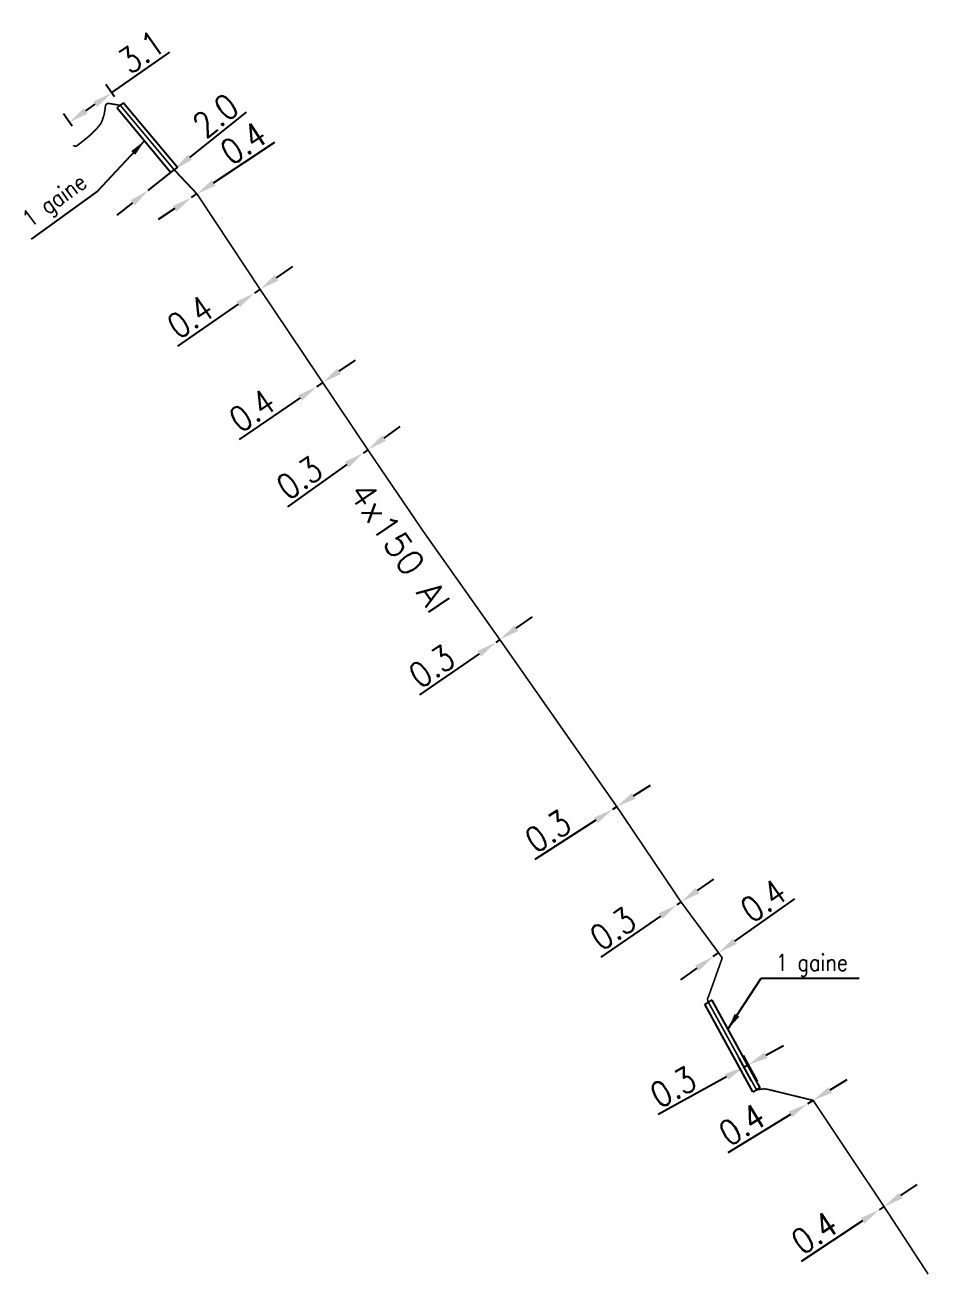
# Model space of a CAD drawing. Header units: millimetres. Extents: x 80993 to 81985, y 144000 to 145002.
# Drawn here: x 81242 to 81296.4, y 144000 to 144075.2 of the extents above; entities that cross this region are included whole.
import ezdxf
from ezdxf.enums import TextEntityAlignment as Align

# ---------------------------------------------------------------- set-up
doc = ezdxf.new("R2010")
doc.units = ezdxf.units.MM
doc.header["$PDMODE"] = 34
doc.linetypes.add('B_ST_AL', pattern=[2000, 1000, 1000])
doc.layers.get('Defpoints').update_dxf_attribs({"linetype": 'CONTINUOUS'})
doc.layers.add('B_100', color=3, linetype='CONTINUOUS')
doc.layers.add('B_400', color=7, linetype='CONTINUOUS')
doc.styles.get("Standard").update_dxf_attribs({"font": 'romans.shx', "width": 0.85})
doc.dimstyles.get("Standard").update_dxf_attribs({"dimtxt": 1.5, "dimasz": 1.2, "dimexe": 0.625, "dimexo": 0.625, "dimgap": 0.25, "dimtad": 1, "dimdec": 1, "dimzin": 0, "dimdsep": 46, "dimtxsty": 'Standard', "dimcen": -0.5, "dimadec": 0, "dimazin": 0, "dimtfac": 1, "dimtdec": 1, "dimtmove": 0, "dimatfit": 3, "dimfxl": 0, "dimtolj": 1, "dimtzin": 0, "dimarcsym": 0})

# ---------------------------------------------------------------- blocks, each defined once
blk = doc.blocks.new('*D118')
at = {"layer": 'B_100', "color": 0, "linetype": 'Continuous', "lineweight": -2, "transparency": 16777216}
for p, q in [((81263.566, 144050.329), (81264.544, 144051.024)), ((81262.588, 144049.633), (81262.304, 144049.432)), ((81261.327, 144048.736), (81257.764, 144046.203))]:
    blk.add_line(p, q, dxfattribs=at)
at = {"layer": 'B_100', "color": 0, "linetype": 'Continuous', "transparency": 16777216}
for points in [[(81263.45, 144050.492), (81263.682, 144050.166), (81262.588, 144049.633)], [(81261.211, 144048.899), (81261.442, 144048.573), (81262.304, 144049.432)]]:
    blk.add_solid(points, dxfattribs=at)
at = {"layer": 'Defpoints', "color": 0, "linetype": 'Continuous', "transparency": 16777216}
for p in [(81262.588, 144049.633), (81262.588, 144049.633), (81262.304, 144049.432)]:
    blk.add_point(p, dxfattribs=at)
at = {"layer": 'B_100', "color": 0, "linetype": 'Continuous', "transparency": 16777216, "insert": (81258.477, 144047.937), "char_height": 1.5, "attachment_point": 5, "rotation": 35.41895}
blk.add_mtext('\\A1;0.3', dxfattribs=at)
blk = doc.blocks.new('*D119')
at = {"layer": 'B_100', "color": 0, "linetype": 'Continuous', "lineweight": -2, "transparency": 16777216}
for p, q in [((81260.867, 144054.354), (81261.859, 144055.03)), ((81259.876, 144053.677), (81259.508, 144053.426)), ((81258.517, 144052.749), (81254.856, 144050.251))]:
    blk.add_line(p, q, dxfattribs=at)
at = {"layer": 'B_100', "color": 0, "linetype": 'Continuous', "transparency": 16777216}
for points in [[(81260.755, 144054.519), (81260.98, 144054.189), (81259.876, 144053.677)], [(81258.404, 144052.915), (81258.63, 144052.584), (81259.508, 144053.426)]]:
    blk.add_solid(points, dxfattribs=at)
at = {"layer": 'Defpoints', "color": 0, "linetype": 'Continuous', "transparency": 16777216}
for p in [(81259.508, 144053.426), (81259.876, 144053.677), (81259.876, 144053.677)]:
    blk.add_point(p, dxfattribs=at)
at = {"layer": 'B_100', "color": 0, "linetype": 'Continuous', "transparency": 16777216, "insert": (81255.627, 144051.988), "char_height": 1.5, "attachment_point": 5, "rotation": 34.31681}
blk.add_mtext('\\A1;0.4', dxfattribs=at)
blk = doc.blocks.new('*D120')
at = {"layer": 'B_100', "color": 0, "linetype": 'Continuous', "lineweight": -2, "transparency": 16777216}
for p, q in [((81253.308, 144065.694), (81257.004, 144068.14)), ((81251.974, 144064.811), (81252.308, 144065.032)), ((81250.973, 144064.149), (81249.973, 144063.487))]:
    blk.add_line(p, q, dxfattribs=at)
at = {"layer": 'B_100', "color": 0, "linetype": 'Continuous', "transparency": 16777216}
for points in [[(81253.198, 144065.861), (81253.419, 144065.527), (81252.308, 144065.032)], [(81250.863, 144064.316), (81251.084, 144063.982), (81251.974, 144064.811)]]:
    blk.add_solid(points, dxfattribs=at)
at = {"layer": 'Defpoints', "color": 0, "linetype": 'Continuous', "transparency": 16777216}
for p in [(81251.974, 144064.811), (81252.308, 144065.032), (81252.308, 144065.032)]:
    blk.add_point(p, dxfattribs=at)
at = {"layer": 'B_100', "color": 0, "linetype": 'Continuous', "transparency": 16777216, "insert": (81255.105, 144068.082), "char_height": 1.5, "attachment_point": 5, "rotation": 33.49452}
blk.add_mtext('\\A1;0.4', dxfattribs=at)
blk = doc.blocks.new('*D121')
at = {"layer": 'B_100', "color": 0, "linetype": 'Continuous', "lineweight": -2, "transparency": 16777216}
for p, q in [((81257.094, 144059.972), (81258.083, 144060.652)), ((81256.106, 144059.292), (81255.776, 144059.066)), ((81254.787, 144058.385), (81251.136, 144055.874))]:
    blk.add_line(p, q, dxfattribs=at)
at = {"layer": 'B_100', "color": 0, "linetype": 'Continuous', "transparency": 16777216}
for points in [[(81256.981, 144060.137), (81257.208, 144059.807), (81256.106, 144059.292)], [(81254.674, 144058.55), (81254.901, 144058.221), (81255.776, 144059.066)]]:
    blk.add_solid(points, dxfattribs=at)
at = {"layer": 'Defpoints', "color": 0, "linetype": 'Continuous', "transparency": 16777216}
for p in [(81256.106, 144059.292), (81256.106, 144059.292), (81255.776, 144059.066)]:
    blk.add_point(p, dxfattribs=at)
at = {"layer": 'B_100', "color": 0, "linetype": 'Continuous', "transparency": 16777216, "insert": (81251.9, 144057.614), "char_height": 1.5, "attachment_point": 5, "rotation": 34.52025}
blk.add_mtext('\\A1;0.4', dxfattribs=at)
blk = doc.blocks.new('*D122')
at = {"layer": 'B_100', "color": 0, "linetype": 'Continuous', "lineweight": -2, "transparency": 16777216}
for p, q in [((81278.586, 144028.79), (81279.595, 144029.439)), ((81277.577, 144028.14), (81277.325, 144027.978)), ((81276.316, 144027.328), (81272.64, 144024.962))]:
    blk.add_line(p, q, dxfattribs=at)
at = {"layer": 'B_100', "color": 0, "linetype": 'Continuous', "transparency": 16777216}
for points in [[(81278.478, 144028.958), (81278.695, 144028.622), (81277.577, 144028.14)], [(81276.208, 144027.497), (81276.424, 144027.16), (81277.325, 144027.978)]]:
    blk.add_solid(points, dxfattribs=at)
at = {"layer": 'Defpoints', "color": 0, "linetype": 'Continuous', "transparency": 16777216}
for p in [(81277.325, 144027.978), (81277.577, 144028.14), (81277.577, 144028.14)]:
    blk.add_point(p, dxfattribs=at)
at = {"layer": 'B_100', "color": 0, "linetype": 'Continuous', "transparency": 16777216, "insert": (81273.432, 144026.661), "char_height": 1.5, "attachment_point": 5, "rotation": 32.77191}
blk.add_mtext('\\A1;0.3', dxfattribs=at)
blk = doc.blocks.new('*D123')
at = {"layer": 'B_100', "color": 0, "linetype": 'Continuous', "lineweight": -2, "transparency": 16777216}
for p, q in [((81282.426, 144023.091), (81283.414, 144023.773)), ((81281.438, 144022.41), (81281.192, 144022.24)), ((81280.204, 144021.558), (81276.606, 144019.076))]:
    blk.add_line(p, q, dxfattribs=at)
at = {"layer": 'B_100', "color": 0, "linetype": 'Continuous', "transparency": 16777216}
for points in [[(81282.313, 144023.256), (81282.54, 144022.927), (81281.438, 144022.41)], [(81280.09, 144021.723), (81280.317, 144021.393), (81281.192, 144022.24)]]:
    blk.add_solid(points, dxfattribs=at)
at = {"layer": 'Defpoints', "color": 0, "linetype": 'Continuous', "transparency": 16777216}
for p in [(81281.438, 144022.41), (81281.438, 144022.41), (81281.192, 144022.24)]:
    blk.add_point(p, dxfattribs=at)
at = {"layer": 'B_100', "color": 0, "linetype": 'Continuous', "transparency": 16777216, "insert": (81277.343, 144020.799), "char_height": 1.5, "attachment_point": 5, "rotation": 34.60065}
blk.add_mtext('\\A1;0.3', dxfattribs=at)
blk = doc.blocks.new('*D124')
at = {"layer": 'B_100', "color": 0, "linetype": 'Continuous', "lineweight": -2, "transparency": 16777216}
for p, q in [((81284.677, 144020.039), (81288.294, 144022.6)), ((81283.371, 144019.115), (81283.698, 144019.346)), ((81282.392, 144018.421), (81281.413, 144017.728))]:
    blk.add_line(p, q, dxfattribs=at)
at = {"layer": 'B_100', "color": 0, "linetype": 'Continuous', "transparency": 16777216}
for points in [[(81284.562, 144020.202), (81284.793, 144019.876), (81283.698, 144019.346)], [(81282.276, 144018.584), (81282.508, 144018.258), (81283.371, 144019.115)]]:
    blk.add_solid(points, dxfattribs=at)
at = {"layer": 'Defpoints', "color": 0, "linetype": 'Continuous', "transparency": 16777216}
for p in [(81283.698, 144019.346), (81283.698, 144019.346), (81283.371, 144019.115)]:
    blk.add_point(p, dxfattribs=at)
at = {"layer": 'B_100', "color": 0, "linetype": 'Continuous', "transparency": 16777216, "insert": (81286.398, 144022.483), "char_height": 1.5, "attachment_point": 5, "rotation": 35.29971}
blk.add_mtext('\\A1;0.4', dxfattribs=at)
blk = doc.blocks.new('*D125')
at = {"layer": 'B_100', "color": 0, "linetype": 'Continuous', "lineweight": -2, "transparency": 16777216}
for p, q in [((81294.657, 144004.728), (81295.658, 144005.39)), ((81293.657, 144004.065), (81293.365, 144003.872)), ((81292.364, 144003.21), (81288.669, 144000.763))]:
    blk.add_line(p, q, dxfattribs=at)
at = {"layer": 'B_100', "color": 0, "linetype": 'Continuous', "transparency": 16777216}
for points in [[(81294.547, 144004.894), (81294.768, 144004.561), (81293.657, 144004.065)], [(81292.254, 144003.376), (81292.475, 144003.043), (81293.365, 144003.872)]]:
    blk.add_solid(points, dxfattribs=at)
at = {"layer": 'Defpoints', "color": 0, "linetype": 'Continuous', "transparency": 16777216}
for p in [(81293.365, 144003.872), (81293.365, 144003.872), (81293.657, 144004.065)]:
    blk.add_point(p, dxfattribs=at)
at = {"layer": 'B_100', "color": 0, "linetype": 'Continuous', "transparency": 16777216, "insert": (81289.464, 144002.489), "char_height": 1.5, "attachment_point": 5, "rotation": 33.50662}
blk.add_mtext('\\A1;0.4', dxfattribs=at)
blk = doc.blocks.new('*D126')
at = {"layer": 'B_100', "color": 0, "linetype": 'Continuous', "lineweight": -2, "transparency": 16777216}
for p, q in [((81290.412, 144011.09), (81291.434, 144011.719)), ((81289.39, 144010.461), (81289.049, 144010.251)), ((81288.027, 144009.622), (81284.252, 144007.299))]:
    blk.add_line(p, q, dxfattribs=at)
at = {"layer": 'B_100', "color": 0, "linetype": 'Continuous', "transparency": 16777216}
for points in [[(81290.307, 144011.26), (81290.516, 144010.919), (81289.39, 144010.461)], [(81287.922, 144009.792), (81288.132, 144009.452), (81289.049, 144010.251)]]:
    blk.add_solid(points, dxfattribs=at)
at = {"layer": 'Defpoints', "color": 0, "linetype": 'Continuous', "transparency": 16777216}
for p in [(81289.39, 144010.461), (81289.39, 144010.461), (81289.049, 144010.251)]:
    blk.add_point(p, dxfattribs=at)
at = {"layer": 'B_100', "color": 0, "linetype": 'Continuous', "transparency": 16777216, "insert": (81285.105, 144008.998), "char_height": 1.5, "attachment_point": 5, "rotation": 31.60865}
blk.add_mtext('\\A1;0.4', dxfattribs=at)
blk = doc.blocks.new('*D127')
at = {"layer": 'B_100', "color": 0, "linetype": 'Continuous', "lineweight": -2, "transparency": 16777216}
for p, q in [((81271.521, 144038.883), (81272.509, 144039.564)), ((81270.534, 144038.201), (81270.287, 144038.031)), ((81269.299, 144037.349), (81265.701, 144034.867))]:
    blk.add_line(p, q, dxfattribs=at)
at = {"layer": 'B_100', "color": 0, "linetype": 'Continuous', "transparency": 16777216}
for points in [[(81271.408, 144039.047), (81271.635, 144038.718), (81270.534, 144038.201)], [(81269.185, 144037.514), (81269.412, 144037.185), (81270.287, 144038.031)]]:
    blk.add_solid(points, dxfattribs=at)
at = {"layer": 'Defpoints', "color": 0, "linetype": 'Continuous', "transparency": 16777216}
for p in [(81270.534, 144038.201), (81270.534, 144038.201), (81270.287, 144038.031)]:
    blk.add_point(p, dxfattribs=at)
at = {"layer": 'B_100', "color": 0, "linetype": 'Continuous', "transparency": 16777216, "insert": (81266.438, 144036.591), "char_height": 1.5, "attachment_point": 5, "rotation": 34.60065}
blk.add_mtext('\\A1;0.3', dxfattribs=at)
blk = doc.blocks.new('*D563')
at = {"layer": 'B_400', "color": 0, "linetype": 'Continuous', "lineweight": -2, "transparency": 16777216}
for p, q in [((81251.875, 144067.233), (81255.294, 144069.957)), ((81249.372, 144065.239), (81250.936, 144066.485)), ((81248.433, 144064.491), (81247.495, 144063.743))]:
    blk.add_line(p, q, dxfattribs=at)
at = {"layer": 'B_400', "color": 0, "linetype": 'Continuous', "transparency": 16777216}
for points in [[(81251.75, 144067.389), (81251.999, 144067.077), (81250.936, 144066.485)], [(81248.309, 144064.648), (81248.558, 144064.335), (81249.372, 144065.239)]]:
    blk.add_solid(points, dxfattribs=at)
at = {"layer": 'Defpoints', "color": 0, "linetype": 'Continuous', "transparency": 16777216}
for p in [(81250.936, 144066.485), (81249.372, 144065.239), (81249.372, 144065.239)]:
    blk.add_point(p, dxfattribs=at)
at = {"layer": 'B_400', "color": 0, "linetype": 'Continuous', "transparency": 16777216, "insert": (81253.43, 144069.751), "char_height": 1.5, "attachment_point": 5, "rotation": 38.54582}
blk.add_mtext('\\A1;2.0', dxfattribs=at)
blk = doc.blocks.new('*D564')
at = {"layer": 'B_400', "color": 0, "linetype": 'Continuous', "lineweight": -2, "transparency": 16777216}
for p, q in [((81247.173, 144071.114), (81250.682, 144073.563)), ((81247.339, 144070.876), (81246.816, 144071.627)), ((81244.797, 144069.102), (81244.274, 144069.852)), ((81245.615, 144070.027), (81246.189, 144070.427))]:
    blk.add_line(p, q, dxfattribs=at)
at = {"layer": 'B_400', "color": 0, "linetype": 'Continuous', "transparency": 16777216}
for points in [[(81246.075, 144070.591), (81246.304, 144070.263), (81247.173, 144071.114)], [(81245.501, 144070.191), (81245.73, 144069.863), (81244.631, 144069.34)]]:
    blk.add_solid(points, dxfattribs=at)
at = {"layer": 'Defpoints', "color": 0, "linetype": 'Continuous', "transparency": 16777216}
for p in [(81247.697, 144070.364), (81244.631, 144069.34), (81245.155, 144068.59)]:
    blk.add_point(p, dxfattribs=at)
at = {"layer": 'B_400', "color": 0, "linetype": 'Continuous', "transparency": 16777216, "insert": (81248.959, 144073.58), "char_height": 1.5, "attachment_point": 5, "rotation": 34.91524}
blk.add_mtext('\\A1;3.1', dxfattribs=at)
blk = doc.blocks.new('*D741')
at = {"layer": 'B_400', "color": 0, "linetype": 'Continuous', "lineweight": -2, "transparency": 16777216}
for p, q in [((81286.546, 144013.186), (81287.598, 144013.764)), ((81285.687, 144011.635), (81284.931, 144013.011)), ((81286.044, 144011.609), (81285.194, 144013.156)), ((81285.495, 144012.608), (81285.232, 144012.464)), ((81284.18, 144011.886), (81280.061, 144009.621))]:
    blk.add_line(p, q, dxfattribs=at)
at = {"layer": 'B_400', "color": 0, "linetype": 'Continuous', "transparency": 16777216}
for points in [[(81286.45, 144013.361), (81286.643, 144013.011), (81285.495, 144012.608)], [(81284.084, 144012.061), (81284.277, 144011.71), (81285.232, 144012.464)]]:
    blk.add_solid(points, dxfattribs=at)
at = {"layer": 'Defpoints', "color": 0, "linetype": 'Continuous', "transparency": 16777216}
for p in [(81285.495, 144012.608), (81285.988, 144011.087), (81286.345, 144011.061)]:
    blk.add_point(p, dxfattribs=at)
at = {"layer": 'B_400', "color": 0, "linetype": 'Continuous', "transparency": 16777216, "insert": (81280.969, 144011.262), "char_height": 1.5, "attachment_point": 5, "rotation": 28.79396}
blk.add_mtext('\\A1;0.3', dxfattribs=at)

msp = doc.modelspace()

# ---------------------------------------------------------------- linework, layer by layer
at = {"layer": 'B_100', "linetype": 'B_ST_AL', "const_width": 0.1}
msp.add_lwpolyline([(81296.311, 144000), (81293.657, 144004.065), (81289.39, 144010.461), (81286.579, 144011.145, 0.086987), (81285.988, 144011.087), (81285.988, 144011.087, 0.099827), (81285.988, 144011.087), (81283.085, 144016.369, -0.171203), (81283.041, 144016.601), (81283.072, 144016.677), (81283.116, 144016.779), (81283.918, 144019.035), (81283.698, 144019.346), (81281.438, 144022.41), (81277.577, 144028.14), (81270.534, 144038.201), (81265.975, 144044.649), (81262.588, 144049.633), (81259.876, 144053.677), (81259.876, 144053.677), (81256.106, 144059.292), (81252.308, 144065.032), (81250.936, 144066.485), (81247.697, 144070.364), (81247.018, 144070.478, 0.418793), (81246.798, 144070.323, -0.096671), (81246.523, 144069.257, -0.064305), (81245.611, 144068.339), (81245.084, 144067.929, -0.506763), (81244.882, 144067.968)], format="xyb", dxfattribs=at)
at = {"layer": 'B_400', "color": 7}
for p, q in [((81247.889, 144070.524), (81247.697, 144070.364)), ((81247.889, 144070.524), (81251.128, 144066.646)), ((81247.505, 144070.204), (81247.697, 144070.364)), ((81247.505, 144070.204), (81250.744, 144066.325)), ((81250.744, 144066.325), (81250.936, 144066.485)), ((81251.128, 144066.646), (81250.936, 144066.485)), ((81282.866, 144016.248), (81283.085, 144016.369)), ((81283.305, 144016.489), (81283.085, 144016.369)), ((81286.207, 144011.208), (81283.305, 144016.489)), ((81285.769, 144010.967), (81282.866, 144016.248)), ((81285.769, 144010.967), (81285.988, 144011.087)), ((81286.207, 144011.208), (81285.988, 144011.087))]:
    msp.add_line(p, q, dxfattribs=at)

# ---------------------------------------------------------------- texts
at = {"layer": 'B_100', "linetype": 'Continuous'}
msp.add_text('4x150 Al', height=1.5, rotation=304.10918, dxfattribs=at).set_placement((81264.51, 144043.769), align=Align.MIDDLE)
at = {"layer": 'B_400', "linetype": 'Continuous', "insert": (81245.966, 144065.247), "char_height": 1, "attachment_point": 9, "rotation": 35.87045}
msp.add_mtext('1 gaine', dxfattribs=at)
at = {"layer": 'B_400', "linetype": 'Continuous', "insert": (81287.139, 144017.924), "char_height": 1, "attachment_point": 7}
msp.add_mtext('1 gaine', dxfattribs=at)

# ---------------------------------------------------------------- dimensions: what is measured, and where the dimension line sits
at = {"layer": 'B_100', "linetype": 'Continuous'}
for base, p1, p2, angle, picture, middle in [((81252.308, 144065.032), (81251.974, 144064.811), (81252.308, 144065.032), 33.49452, '*D120', (81255.657, 144067.248)), ((81256.106, 144059.292), (81255.776, 144059.066), (81256.106, 144059.292), 34.52025, '*D121', (81252.467, 144056.79)), ((81259.876, 144053.677), (81259.508, 144053.426), (81259.876, 144053.677), 34.31681, '*D119', (81256.191, 144051.162)), ((81262.588, 144049.633), (81262.304, 144049.432), (81262.588, 144049.633), 35.41895, '*D118', (81259.056, 144047.122)), ((81270.534, 144038.201), (81270.287, 144038.031), (81270.534, 144038.201), 34.60065, '*D127', (81267.006, 144035.768)), ((81277.577, 144028.14), (81277.325, 144027.978), (81277.577, 144028.14), 32.77191, '*D122', (81273.974, 144025.821)), ((81281.438, 144022.41), (81281.192, 144022.24), (81281.438, 144022.41), 34.60065, '*D123', (81277.911, 144019.976)), ((81289.39, 144010.461), (81289.049, 144010.251), (81289.39, 144010.461), 31.60865, '*D126', (81285.629, 144008.146)), ((81293.3647, 144003.872), (81293.6565, 144004.0652), (81293.3647, 144003.872), 213.50662, '*D125', (81290.016, 144001.655))]:
    dim = msp.add_linear_dim(base=base, p1=p1, p2=p2, angle=angle, dimstyle='Standard', dxfattribs=at)
    dim.commit()
    dim.dimension.update_dxf_attribs({"geometry": picture, "text_midpoint": middle, "dimtype": 161})
dim = msp.add_aligned_dim(p1=(81283.371, 144019.115), p2=(81283.698, 144019.346), distance=0, dimstyle='Standard', dxfattribs=at)
dim.commit()
dim.dimension.update_dxf_attribs({"geometry": '*D124', "text_midpoint": (81286.398, 144022.483)})
at = {"layer": 'B_400', "linetype": 'Continuous'}
for base, p1, p2, angle, picture, middle in [((81244.631, 144069.34), (81247.697, 144070.364), (81245.155, 144068.59), 34.91524, '*D564', (81249.531, 144072.76)), ((81249.372, 144065.239), (81250.936, 144066.485), (81249.372, 144065.239), 38.54582, '*D563', (81254.053, 144068.969)), ((81285.495, 144012.608), (81285.988, 144011.087), (81286.345, 144011.061), 208.79396, '*D741', (81281.45, 144010.385))]:
    dim = msp.add_linear_dim(base=base, p1=p1, p2=p2, angle=angle, dimstyle='Standard', override={"dimfxl": 1.25}, dxfattribs=at)
    dim.commit()
    dim.dimension.update_dxf_attribs({"geometry": picture, "text_midpoint": middle, "dimtype": 160})

# ---------------------------------------------------------------- leaders
at = {"layer": 'B_400', "linetype": 'Continuous', "annotation_type": 0, "has_hookline": 1, "hookline_direction": 1, "text_width": 4.655, "horizontal_direction": (0.810344, 0.585954, 0)}
msp.add_leader([(81249.156, 144068.226), (81246.315, 144065.191)], dimstyle='Standard', override={"dimasz": 1, "dimfxl": 1.25}, dxfattribs=at)
at = {"layer": 'B_400', "linetype": 'Continuous', "annotation_type": 0, "has_hookline": 1, "hookline_direction": 0, "text_width": 4.655}
msp.add_leader([(81284.262, 144014.747), (81286.253, 144017.817), (81287.253, 144017.817)], dimstyle='Standard', override={"dimasz": 1, "dimfxl": 1.25}, dxfattribs=at)

doc.saveas('drawing.dxf')
